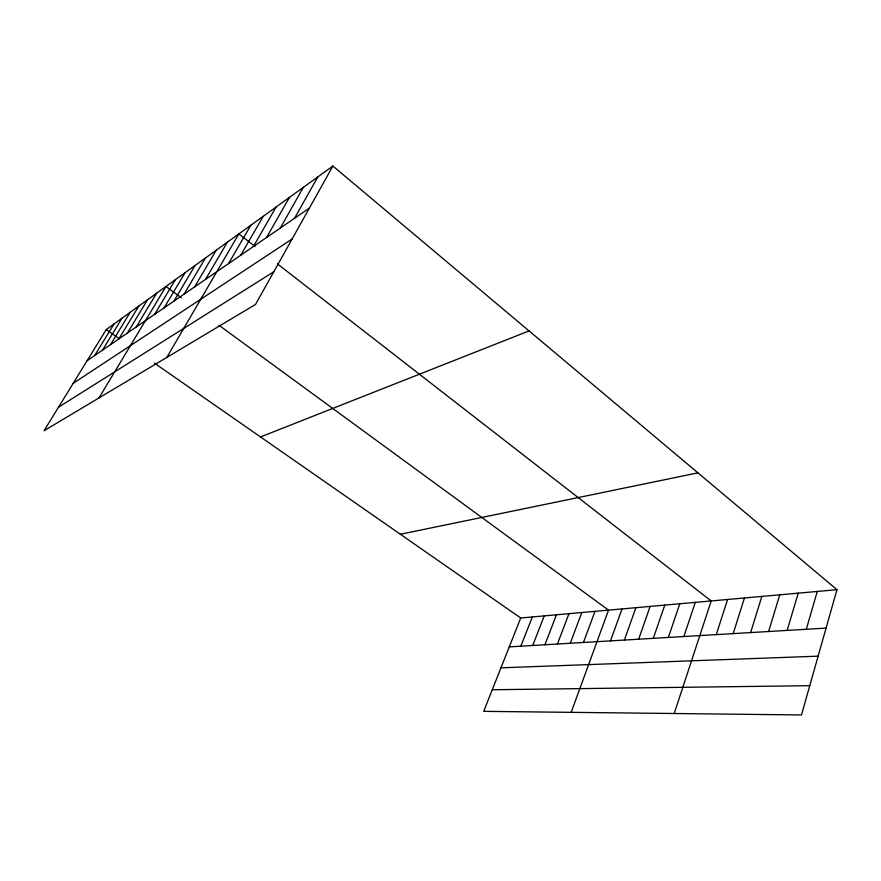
<?xml version="1.0" encoding="UTF-8"?>
<svg xmlns="http://www.w3.org/2000/svg" width="881" height="881" viewBox="0 0 881 881"><rect width="100%" height="100%" fill="white"/><g stroke="black" fill="none" stroke-linecap="round" stroke-linejoin="round"><path stroke-width="1.32" d="M836.95 589.686L801.479 714.954L483.691 711.352L520.726 617.999L836.95 589.686L332.897 166.046L106.238 329.582L44.05 430.743L255.534 304.43L332.897 166.046M806.302 629.287L817.282 591.437M787.151 630.422L798.23 593.144M768.606 631.512L779.762 594.807M750.623 632.58L761.856 596.404M733.179 633.615L744.467 597.968M716.253 634.617L727.596 599.476M674.218 713.511L711.209 600.941L277.328 263.815M683.865 636.534L695.296 602.362M668.36 637.448L679.813 603.749M653.295 638.34L664.77 605.104M638.637 639.21L650.134 606.414M624.376 640.058L635.895 607.681M610.511 640.872L622.03 608.925M571.174 712.344L608.529 610.137L218.94 325.243M583.453 642.48L594.983 611.348M570.271 643.262L581.79 612.526M557.431 644.022L568.95 613.683M544.921 644.76L556.429 614.806M532.73 645.487L544.227 615.896M520.858 646.18L532.333 616.953M294.529 218.301L317.821 176.916M280.268 228.091L303.339 187.367M266.569 237.496L289.431 197.399M253.409 246.526L276.061 207.046M240.755 255.215L263.188 216.341M228.575 263.584L250.788 225.283M166.828 357.411L238.839 233.906L255.005 246.471M205.526 279.398L227.32 242.22M194.624 286.887L216.197 250.248M184.096 294.122L205.46 257.99M173.931 301.104L195.075 265.478M164.108 307.843L185.054 272.725M154.604 314.363L175.341 279.718M99.013 397.915L165.958 286.501L181.321 297.734M136.258 326.961L156.587 293.252M127.404 333.051L147.523 299.793M118.825 338.932L138.746 306.125M110.521 344.636L130.234 312.27M102.471 350.164L121.996 318.217M94.663 355.528L113.99 323.988M87.098 360.725L309.385 208.092M73.156 383.4L292.096 239.015M58.52 407.198L273.793 271.766M260.523 436.943L529.063 330.915M400.381 534.26L697.95 472.855M509.273 646.874L826.07 628.109M500.959 667.82L818.119 656.169M492.259 689.746L809.76 685.693M106.238 329.582L119.056 338.502M154.406 363.104L520.726 617.999"/></g></svg>
